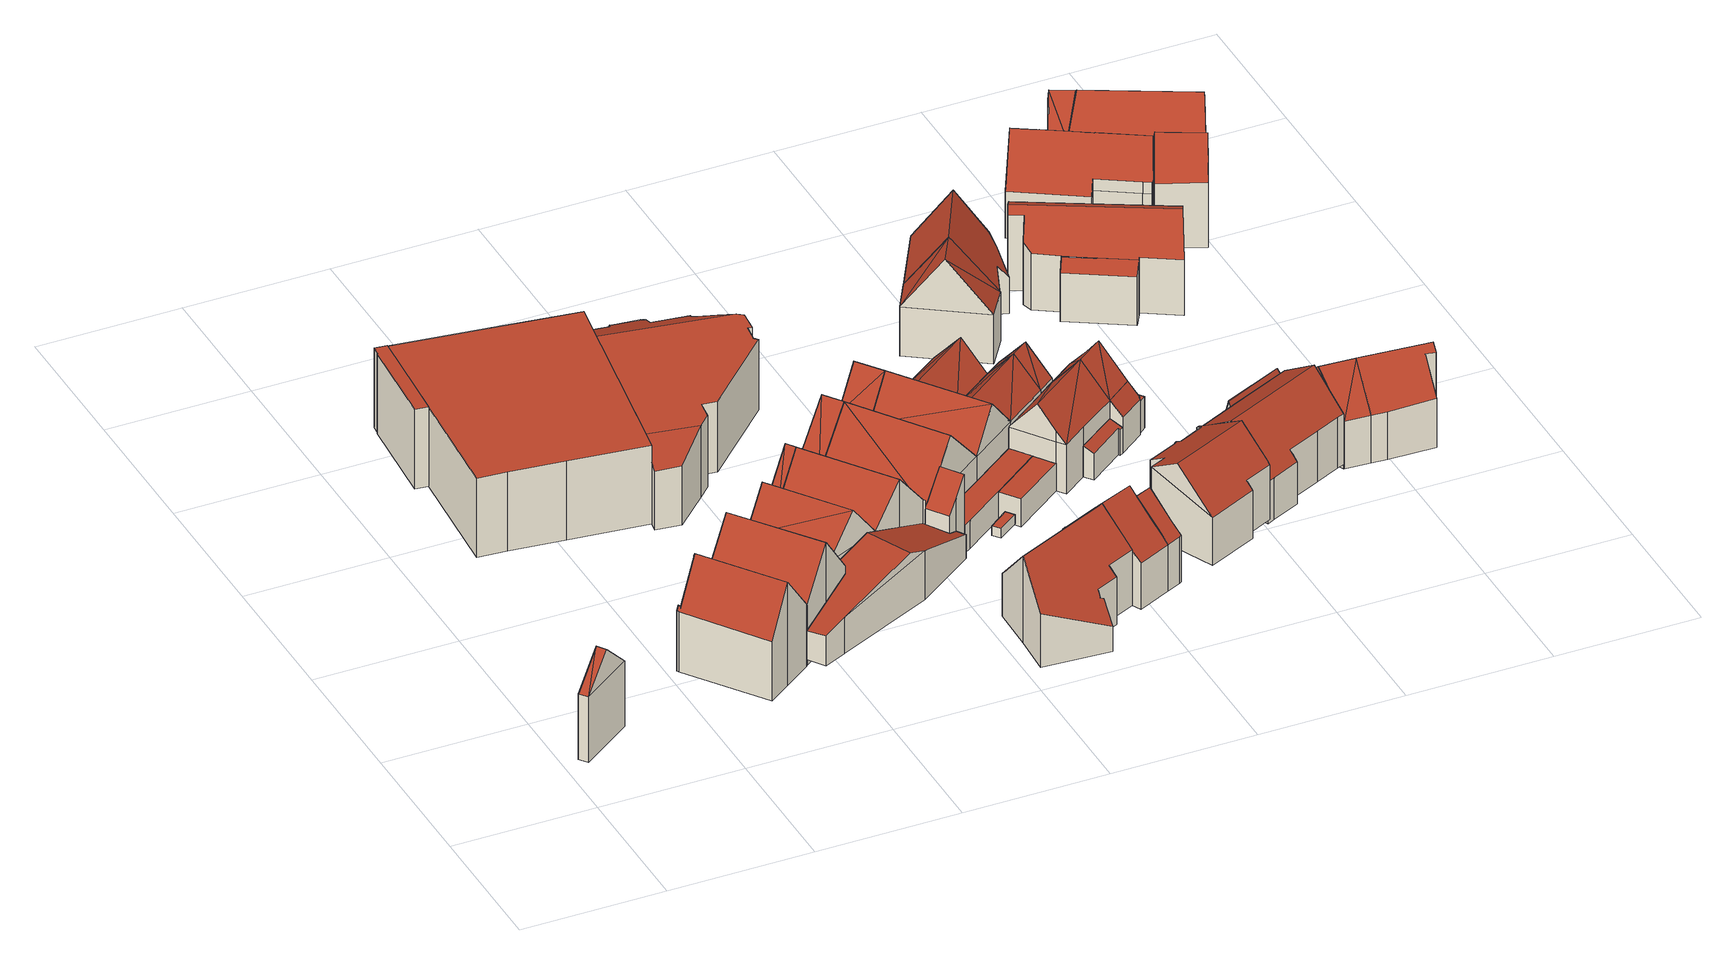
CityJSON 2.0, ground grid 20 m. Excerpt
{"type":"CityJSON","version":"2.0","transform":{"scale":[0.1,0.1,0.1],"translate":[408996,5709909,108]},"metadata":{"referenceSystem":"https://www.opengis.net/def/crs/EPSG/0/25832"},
"CityObjects":{
"building1":{"type":"Building","attributes":{"Gemeindeschluessel":"05978036","Geometrietyp2DReferenz":"3000","function":"51009_1610","roofType":"3100","measuredHeight":14.17},"geometry":[{"type":"MultiSurface","lod":"2","boundaries":[[[0,1,2,3]],[[1,4,5,2]],[[4,6,7,5]],[[6,0,3,7]],[[4,1,8]],[[0,6,9]],[[0,8,1]],[[8,0,9]],[[9,4,8]],[[4,9,6]],[[3,2,5,7]]],"semantics":{"surfaces":[{"type":"WallSurface"},{"type":"RoofSurface"},{"type":"GroundSurface"}],"values":[0,0,0,0,0,0,1,1,1,1,2]}}]},
"building2":{"type":"Building","attributes":{"Gemeindeschluessel":"05978036","Geometrietyp2DReferenz":"3000","function":"31001_2461"},"children":["building2-1","building2-2","building2-3"]},
"building2-1":{"type":"BuildingPart","attributes":{"roofType":"5000","measuredHeight":10.59},"parents":["building2"],"geometry":[{"type":"MultiSurface","lod":"2","boundaries":[[[10,11,12,13]],[[11,14,15,12]],[[14,16,17,15]],[[16,18,19,17]],[[18,20,21,19]],[[20,22,23,21]],[[22,24,25,23]],[[24,26,27,25]],[[26,28,29,27]],[[30,31,32,33]],[[31,34,35,32]],[[34,36,37,35]],[[36,38,39,37]],[[38,40,41,39]],[[40,42,43,41]],[[42,44,45,43]],[[44,46,47,45]],[[46,48,49,47]],[[48,50,51,49]],[[50,52,53,51]],[[52,54,55,53]],[[54,56,57,55]],[[56,58,59,57]],[[58,60,61,59]],[[60,62,63,61]],[[62,64,65,63]],[[64,66,67,65]],[[66,68,69,67]],[[68,70,71,69]],[[70,72,73,71]],[[72,74,75,73]],[[74,76,77,75]],[[76,10,13,77]],[[72,70,68,66,64,62,60,58,56,54,52,50,48,46,44,42,40,38,36,34,31,30,78]],[[79,28,26,24,22]],[[78,79,22,20,18,16,14,11,10,76,74,72]],[[13,12,15,17,19,21,23,25,27,29,80,81,33,32,35,37,39,41,43,45,47,49,51,53,55,57,59,61,63,65,67,69,71,73,75,77]],[[80,29,28,79]],[[78,81,80,79]],[[30,33,81,78]]],"semantics":{"surfaces":[{"type":"WallSurface"},{"type":"RoofSurface"},{"type":"GroundSurface"},{"type":"ClosureSurface"}],"values":[0,0,0,0,0,0,0,0,0,0,0,0,0,0,0,0,0,0,0,0,0,0,0,0,0,0,0,0,0,0,0,0,0,1,1,1,2,3,3,3]}}]},
"building2-2":{"type":"BuildingPart","attributes":{"roofType":"1000","measuredHeight":11.73},"parents":["building2"],"geometry":[{"type":"MultiSurface","lod":"2","boundaries":[[[82,83,84,85]],[[83,86,30,33,84]],[[87,88,89,29,28]],[[88,90,91,89]],[[90,92,93,91]],[[92,94,95,93]],[[96,82,85,97]],[[96,94,92,90,88,87,86,83,82]],[[85,84,33,81,80,29,89,91,93,95,97]],[[28,79,78,30,86,87]],[[28,29,80,79]],[[80,81,78,79]],[[78,81,33,30]],[[97,95,94,96]]],"semantics":{"surfaces":[{"type":"WallSurface"},{"type":"RoofSurface"},{"type":"GroundSurface"},{"type":"ClosureSurface"}],"values":[0,0,0,0,0,0,0,1,2,0,3,3,3,3]}}]},
"building2-3":{"type":"BuildingPart","attributes":{"roofType":"1000","measuredHeight":11.8},"parents":["building2"],"geometry":[{"type":"MultiSurface","lod":"2","boundaries":[[[98,99,100,95,94]],[[99,101,102,100]],[[101,103,104,102]],[[103,105,106,104]],[[105,107,96,97,106]],[[105,103,101,99,98,107]],[[97,95,100,102,104,106]],[[94,96,107,98]],[[94,95,97,96]]],"semantics":{"surfaces":[{"type":"WallSurface"},{"type":"RoofSurface"},{"type":"GroundSurface"},{"type":"ClosureSurface"}],"values":[0,0,0,0,0,1,2,0,3]}}]},
"building3":{"type":"Building","attributes":{"Gemeindeschluessel":"05978036","Geometrietyp2DReferenz":"3000","function":"51009_1610","roofType":"5000","measuredHeight":8.48},"geometry":[{"type":"MultiSurface","lod":"2","boundaries":[[[108,109,110,111]],[[109,112,113,110]],[[112,114,115,113]],[[114,116,117,115]],[[116,118,119,117]],[[118,120,121,119]],[[120,122,123,121]],[[122,124,125,123]],[[124,126,127,125]],[[126,108,111,127]],[[126,124,122,120,128,129,108]],[[116,114,112,109,129,128,118]],[[109,108,129]],[[120,118,128]],[[111,110,113,115,117,119,121,123,125,127]]],"semantics":{"surfaces":[{"type":"WallSurface"},{"type":"RoofSurface"},{"type":"GroundSurface"}],"values":[0,0,0,0,0,0,0,0,0,0,1,1,0,0,2]}}]},
"building4":{"type":"Building","attributes":{"Gemeindeschluessel":"05978036","Geometrietyp2DReferenz":"3000","function":"31001_2000"},"children":["building4-1","building4-2","building4-3","building4-4","building4-5","building4-6","building4-7","building4-8","building4-9","building4-10","building4-11","building4-12","building4-13","building4-14","building4-15","building4-16","building4-17","building4-18","building4-19"]},
"building4-1":{"type":"BuildingPart","attributes":{"roofType":"3100","measuredHeight":15.31},"parents":["building4"],"geometry":[{"type":"MultiSurface","lod":"2","boundaries":[[[130,131,132,133]],[[131,134,135,132]],[[134,136,137,138,135]],[[139,140,141,142]],[[140,143,144,141]],[[143,145,146,144]],[[145,147,148,146]],[[147,149,150,148]],[[149,151,152,150]],[[151,153,154,152]],[[153,155,156,154]],[[155,157,158,156]],[[157,159,160,158]],[[159,130,133,160]],[[155,153,151,149,147,145,143]],[[143,140,139,161,136,134,131,130,159,157,155]],[[133,132,135,138,142,141,144,146,148,150,152,154,156,158,160]],[[161,137,136]],[[139,142,138,137,161]]],"semantics":{"surfaces":[{"type":"WallSurface"},{"type":"RoofSurface"},{"type":"GroundSurface"},{"type":"ClosureSurface"}],"values":[0,0,0,0,0,0,0,0,0,0,0,0,0,0,1,1,2,0,3]}}]},
"building4-2":{"type":"BuildingPart","attributes":{"roofType":"3100","measuredHeight":14.31},"parents":["building4"],"geometry":[{"type":"MultiSurface","lod":"2","boundaries":[[[162,163,164]],[[162,165,166,163]],[[165,167,168,166]],[[167,169,170,171,168]],[[167,165,162,172,173,174]],[[174,175,176,177,169,167]],[[178,179,180,163,166,168,171,181]],[[172,182,179,178,183,173]],[[173,183,174]],[[164,184,182,172,162]],[[180,179,182,184]],[[164,163,180,184]],[[177,170,169]],[[176,181,171,170,177]],[[181,176,175,183,178]],[[183,175,174]]],"semantics":{"surfaces":[{"type":"WallSurface"},{"type":"RoofSurface"},{"type":"GroundSurface"},{"type":"ClosureSurface"}],"values":[0,0,0,0,1,1,2,3,3,0,3,3,0,3,3,3]}}]},
"building4-3":{"type":"BuildingPart","attributes":{"roofType":"2100","measuredHeight":7.3},"parents":["building4"],"geometry":[{"type":"MultiSurface","lod":"2","boundaries":[[[185,186,187,188,189]],[[186,190,191,187]],[[190,192,193,194,191]],[[195,192,190,186,185,196]],[[197,188,187,191,194,198]],[[185,189,199,196]],[[189,188,197,199]],[[200,193,192,195]],[[200,198,194,193]],[[196,199,197,198,200,195]]],"semantics":{"surfaces":[{"type":"WallSurface"},{"type":"RoofSurface"},{"type":"GroundSurface"},{"type":"ClosureSurface"}],"values":[0,0,0,1,2,0,3,0,3,3]}}]},
"building4-4":{"type":"BuildingPart","attributes":{"roofType":"3100","measuredHeight":12.02},"parents":["building4"],"geometry":[{"type":"MultiSurface","lod":"2","boundaries":[[[201,202,203,204,205]],[[206,201,205,207]],[[208,209,201,210]],[[210,201,206]],[[195,196,208]],[[208,210,195]],[[202,209,208,196]],[[201,209,202]],[[205,204,197,198,207]],[[199,203,202,196]],[[204,203,199,197]],[[195,198,197,199,196]],[[195,206,207,198]],[[195,210,206]]],"semantics":{"surfaces":[{"type":"WallSurface"},{"type":"RoofSurface"},{"type":"GroundSurface"},{"type":"ClosureSurface"}],"values":[0,0,1,1,1,1,0,0,2,0,3,3,3,3]}}]},
"building4-5":{"type":"BuildingPart","attributes":{"roofType":"3100","measuredHeight":14.31},"parents":["building4"],"geometry":[{"type":"MultiSurface","lod":"2","boundaries":[[[211,212,176,181,213,214]],[[170,215,216,171]],[[212,211,217]],[[215,170,218]],[[211,218,217]],[[218,211,219,215]],[[217,170,177,212]],[[170,217,218]],[[216,213,181,171]],[[214,219,211]],[[213,216,215,219,214]],[[177,176,212]],[[171,181,176,177,170]]],"semantics":{"surfaces":[{"type":"WallSurface"},{"type":"RoofSurface"},{"type":"GroundSurface"},{"type":"ClosureSurface"}],"values":[0,0,0,0,1,1,1,1,2,0,3,0,3]}}]},
"building4-6":{"type":"BuildingPart","attributes":{"roofType":"5000","measuredHeight":12.01},"parents":["building4"],"geometry":[{"type":"MultiSurface","lod":"2","boundaries":[[[220,221,222,223]],[[221,224,225,222]],[[220,226,227]],[[224,228,226]],[[228,227,226]],[[228,221,220]],[[228,220,227]],[[221,228,224]],[[229,223,222,225]],[[226,220,223,229]],[[224,226,229,225]]],"semantics":{"surfaces":[{"type":"WallSurface"},{"type":"RoofSurface"},{"type":"GroundSurface"},{"type":"ClosureSurface"}],"values":[0,0,1,1,1,1,1,0,2,3,3]}}]},
"building4-7":{"type":"BuildingPart","attributes":{"roofType":"2100","measuredHeight":4.59},"parents":["building4"],"geometry":[{"type":"MultiSurface","lod":"2","boundaries":[[[193,230,231,194]],[[230,232,233,231]],[[232,234,235,233]],[[234,236,237,235]],[[234,232,230,193,200,236]],[[237,198,194,231,233,235]],[[198,237,236,200]],[[193,194,198,200]]],"semantics":{"surfaces":[{"type":"WallSurface"},{"type":"RoofSurface"},{"type":"GroundSurface"},{"type":"ClosureSurface"}],"values":[0,0,0,0,1,2,3,3]}}]},
"building4-8":{"type":"BuildingPart","attributes":{"roofType":"3100","measuredHeight":14.31},"parents":["building4"],"geometry":[{"type":"MultiSurface","lod":"2","boundaries":[[[212,238,239,181,176]],[[238,240,241,242,239]],[[240,238,243]],[[243,212,174]],[[212,243,238]],[[240,174,244]],[[174,240,243]],[[181,239,242,179,178]],[[182,241,240,244,172]],[[242,241,182,179]],[[176,175,212]],[[172,244,173]],[[178,179,182,172,173,183]],[[176,181,178,183,175]],[[174,173,244]],[[174,212,175]],[[174,183,173]],[[183,174,175]]],"semantics":{"surfaces":[{"type":"WallSurface"},{"type":"RoofSurface"},{"type":"GroundSurface"},{"type":"ClosureSurface"}],"values":[0,0,0,1,1,1,1,2,0,3,0,0,3,3,0,0,3,3]}}]},
"building4-9":{"type":"BuildingPart","attributes":{"roofType":"2100","measuredHeight":11.9},"parents":["building4"],"geometry":[{"type":"MultiSurface","lod":"2","boundaries":[[[245,246,247,248,249]],[[246,250,251,247]],[[250,164,163,251]],[[164,250,246,245,252]],[[253,248,247,251,163]],[[249,254,255,256,252,245]],[[249,248,253,254]],[[256,164,163,164,252]],[[253,163,164,255,254]],[[255,164,256]]],"semantics":{"surfaces":[{"type":"WallSurface"},{"type":"RoofSurface"},{"type":"GroundSurface"},{"type":"ClosureSurface"}],"values":[0,0,0,1,2,0,3,0,3,3]}}]},
"building4-10":{"type":"BuildingPart","attributes":{"roofType":"1000","measuredHeight":4.07},"parents":["building4"],"geometry":[{"type":"MultiSurface","lod":"2","boundaries":[[[257,258,259,260]],[[258,261,262,259]],[[261,249,248,262]],[[249,261,258,257,263,264,265,254]],[[253,266,267,268,260,259,262,248]],[[253,254,265,266]],[[267,266,265,264]],[[268,267,264,263]],[[263,257,260,268]],[[253,248,249,254]]],"semantics":{"surfaces":[{"type":"WallSurface"},{"type":"RoofSurface"},{"type":"GroundSurface"},{"type":"ClosureSurface"}],"values":[0,0,0,1,2,3,3,3,3,3]}}]},
"building4-11":{"type":"BuildingPart","attributes":{"roofType":"5000","measuredHeight":12.01},"parents":["building4"],"geometry":[{"type":"MultiSurface","lod":"2","boundaries":[[[226,269,270]],[[271,269,272]],[[269,271,270]],[[226,271,224]],[[271,226,270]],[[273,274,229,225]],[[275,276,272,269]],[[274,273,276,275]],[[269,226,229,274,275]],[[226,224,225,229]],[[224,272,276,273,225]],[[272,224,271]]],"semantics":{"surfaces":[{"type":"RoofSurface"},{"type":"GroundSurface"},{"type":"WallSurface"},{"type":"ClosureSurface"}],"values":[0,0,0,0,0,1,2,3,3,3,3,3]}}]},
"building4-12":{"type":"BuildingPart","attributes":{"roofType":"3100","measuredHeight":12.02},"parents":["building4"],"geometry":[{"type":"MultiSurface","lod":"2","boundaries":[[[277,278,279,237,236]],[[278,280,281,282,279]],[[283,210,206]],[[206,276,275,284,283]],[[278,277,195,210]],[[210,283,285,278]],[[278,285,280]],[[280,285,283,284]],[[207,198,237,279,282,268,267,274,273]],[[206,195,200,198,207]],[[236,200,195,277]],[[236,237,198,200]],[[264,263,281,280,284]],[[264,267,268,263]],[[268,282,281,263]],[[273,274,275,276]],[[207,273,276,206]],[[274,267,264,284,275]],[[206,210,195]]],"semantics":{"surfaces":[{"type":"WallSurface"},{"type":"RoofSurface"},{"type":"GroundSurface"},{"type":"ClosureSurface"}],"values":[0,0,1,1,1,1,0,0,2,3,0,3,0,3,3,3,3,3,3]}}]},
"building4-13":{"type":"BuildingPart","attributes":{"roofType":"3100","measuredHeight":15.31},"parents":["building4"],"geometry":[{"type":"MultiSurface","lod":"2","boundaries":[[[286,287,288,289]],[[287,290,291,288]],[[290,292,293,291]],[[292,214,213,293]],[[294,295,216,215]],[[294,296,297,295]],[[296,298,139,142,297]],[[137,286,289,138]],[[296,294,215,219,214,292]],[[292,290,287,286,137,161,298,296]],[[289,288,291,293,213,216,295,297,142,138]],[[216,213,214,219,215]],[[161,139,298]],[[137,138,142,139,161]]],"semantics":{"surfaces":[{"type":"WallSurface"},{"type":"RoofSurface"},{"type":"GroundSurface"},{"type":"ClosureSurface"}],"values":[0,0,0,0,0,0,0,0,1,1,2,3,0,3]}}]},
"building4-14":{"type":"BuildingPart","attributes":{"roofType":"1000","measuredHeight":4.65},"parents":["building4"],"geometry":[{"type":"MultiSurface","lod":"2","boundaries":[[[203,299,300,204]],[[299,301,302,300]],[[301,189,188,302]],[[189,301,299,203,199]],[[204,300,302,188,197]],[[197,188,189,199]],[[204,197,199,203]]],"semantics":{"surfaces":[{"type":"WallSurface"},{"type":"RoofSurface"},{"type":"GroundSurface"},{"type":"ClosureSurface"}],"values":[0,0,0,1,2,3,3]}}]},
"building4-15":{"type":"BuildingPart","attributes":{"roofType":"1000","measuredHeight":4.07},"parents":["building4"],"geometry":[{"type":"MultiSurface","lod":"2","boundaries":[[[281,303,304,282]],[[303,257,260,304]],[[263,257,303,281]],[[282,304,260,268]],[[257,263,268,260]],[[268,263,281,282]]],"semantics":{"surfaces":[{"type":"WallSurface"},{"type":"RoofSurface"},{"type":"GroundSurface"},{"type":"ClosureSurface"}],"values":[0,0,1,2,3,3]}}]},
"building4-16":{"type":"BuildingPart","attributes":{"roofType":"3100","measuredHeight":14.8},"parents":["building4"],"geometry":[{"type":"MultiSurface","lod":"2","boundaries":[[[241,305,306,242]],[[305,307,308,306]],[[307,309,310,308]],[[309,311,312,310]],[[309,313,311]],[[309,314,315,313]],[[315,184,313]],[[184,315,305,241,182]],[[307,314,309]],[[305,315,314,307]],[[312,180,179,242,306,308,310]],[[311,184,180,312]],[[179,180,184,182]],[[242,179,182,241]],[[311,313,184]]],"semantics":{"surfaces":[{"type":"WallSurface"},{"type":"RoofSurface"},{"type":"GroundSurface"},{"type":"ClosureSurface"}],"values":[0,0,0,0,1,1,1,1,0,0,2,3,3,3,3]}}]},
"building4-17":{"type":"BuildingPart","attributes":{"roofType":"3100","measuredHeight":14.8},"parents":["building4"],"geometry":[{"type":"MultiSurface","lod":"2","boundaries":[[[313,164,256,316]],[[164,313,184]],[[311,316,317]],[[316,311,313]],[[163,180,312,266,253]],[[163,164,184,180]],[[184,311,312,180]],[[311,317,265,266,312]],[[254,265,317,255]],[[163,253,254,255,164]],[[253,266,265,254]],[[311,184,313]],[[316,256,255,317]],[[256,164,255]]],"semantics":{"surfaces":[{"type":"RoofSurface"},{"type":"GroundSurface"},{"type":"ClosureSurface"},{"type":"WallSurface"}],"values":[0,0,0,0,1,2,2,2,3,2,2,2,3,2]}}]},
"building4-18":{"type":"BuildingPart","attributes":{"roofType":"3100","measuredHeight":13.15},"parents":["building4"],"geometry":[{"type":"MultiSurface","lod":"2","boundaries":[[[311,220,223,312]],[[220,311,318]],[[317,269,319]],[[311,319,318]],[[319,311,317]],[[220,319,269,226]],[[319,220,318]],[[266,312,223,229,274,267]],[[317,311,312,266,265]],[[220,226,229,223]],[[274,229,226,269,275]],[[265,264,284,275,269,317]],[[266,267,264,265]],[[274,275,284,264,267]]],"semantics":{"surfaces":[{"type":"WallSurface"},{"type":"RoofSurface"},{"type":"GroundSurface"},{"type":"ClosureSurface"}],"values":[0,0,0,1,1,1,1,2,3,3,3,0,3,3]}}]},
"building4-19":{"type":"BuildingPart","attributes":{"roofType":"3100","measuredHeight":12.01},"parents":["building4"],"geometry":[{"type":"MultiSurface","lod":"2","boundaries":[[[224,320,321,225]],[[320,322,206,207,321]],[[322,320,323]],[[320,271,323]],[[271,320,224]],[[323,272,322]],[[272,323,271]],[[225,321,207,273]],[[276,206,322,272]],[[207,206,276,273]],[[272,224,225,273,276]],[[224,272,271]]],"semantics":{"surfaces":[{"type":"WallSurface"},{"type":"RoofSurface"},{"type":"GroundSurface"},{"type":"ClosureSurface"}],"values":[0,0,0,1,1,1,1,2,0,3,3,3]}}]},
"building5":{"type":"Building","attributes":{"Gemeindeschluessel":"05978036","Geometrietyp2DReferenz":"3000","function":"31001_1000"},"children":["building5-1","building5-2","building5-3"]},
"building5-1":{"type":"BuildingPart","attributes":{"roofType":"3100","measuredHeight":12.94},"parents":["building5"],"geometry":[{"type":"MultiSurface","lod":"2","boundaries":[[[324,325,326,327]],[[325,328,329,326]],[[328,330,331,329]],[[330,332,333,331]],[[332,334,335,333]],[[334,336,337,335]],[[336,338,339,337]],[[340,341,342,343,344]],[[341,345,346,342]],[[345,347,348,346]],[[347,349,350,348]],[[349,351,352,350]],[[351,353,354,352]],[[353,355,356,354]],[[355,357,358,356]],[[357,359,360,358]],[[359,361,362,360]],[[361,363,364,362]],[[363,324,327,364]],[[359,357,355,353,351,349,347,345,341,340,365]],[[365,338,336,334,332,330,328,325,324,363,361,359]],[[327,326,329,331,333,335,337,339,366,343,342,346,348,350,352,354,356,358,360,362,364]],[[366,339,338,365]],[[340,344,365]],[[344,343,366,365]]],"semantics":{"surfaces":[{"type":"WallSurface"},{"type":"RoofSurface"},{"type":"GroundSurface"},{"type":"ClosureSurface"}],"values":[0,0,0,0,0,0,0,0,0,0,0,0,0,0,0,0,0,0,0,1,1,2,3,0,3]}}]},
"building5-2":{"type":"BuildingPart","attributes":{"roofType":"3100","measuredHeight":11.82},"parents":["building5"],"geometry":[{"type":"MultiSurface","lod":"2","boundaries":[[[367,368,369,370]],[[368,371,372,369]],[[371,373,374,372]],[[373,375,376,374]],[[377,378,379,380]],[[378,367,370,379]],[[381,382,375,373,371,368,367]],[[367,378,377,383,381]],[[370,369,372,374,376,384,385,386,380,379]],[[384,376,375,382]],[[385,384,382,381]],[[377,380,386,383]],[[383,386,385,381]]],"semantics":{"surfaces":[{"type":"WallSurface"},{"type":"RoofSurface"},{"type":"GroundSurface"},{"type":"ClosureSurface"}],"values":[0,0,0,0,0,0,1,1,2,3,3,3,3]}}]},
"building5-3":{"type":"BuildingPart","attributes":{"roofType":"3100","measuredHeight":12.94},"parents":["building5"],"geometry":[{"type":"MultiSurface","lod":"2","boundaries":[[[387,388,389,390]],[[388,391,392,389]],[[391,393,394,392]],[[393,395,396,394]],[[395,397,380,396]],[[397,377,380]],[[398,399,376,375]],[[398,400,342,399]],[[400,344,343,342]],[[401,339,338]],[[401,387,390,339]],[[365,344,400,398,375,402]],[[402,397,395,393,391,388,387,401,365]],[[390,389,392,394,396,380,386,385,384,376,399,342,343,366,339]],[[383,377,397,402]],[[386,380,377,383]],[[375,382,381,383,402]],[[375,376,384,382]],[[382,384,385,381]],[[381,385,386,383]],[[365,366,343,344]],[[401,338,365]],[[338,339,366,365]]],"semantics":{"surfaces":[{"type":"WallSurface"},{"type":"RoofSurface"},{"type":"GroundSurface"},{"type":"ClosureSurface"}],"values":[0,0,0,0,0,0,0,0,0,0,0,1,1,2,0,3,0,3,3,3,3,0,3]}}]},
"building6":{"type":"Building","attributes":{"Gemeindeschluessel":"05978036","Geometrietyp2DReferenz":"3000","function":"51009_1610"},"children":["building6-1","building6-2"]},
"building6-1":{"type":"BuildingPart","attributes":{"roofType":"3100","measuredHeight":13.05},"parents":["building6"],"geometry":[{"type":"MultiSurface","lod":"2","boundaries":[[[403,220,404,405]],[[220,311,406,404]],[[407,403,405,408]],[[311,220,318]],[[403,407,409]],[[403,318,220]],[[318,403,409]],[[407,318,409]],[[318,407,309,311]],[[405,404,406,410,408]],[[410,406,311,309]],[[407,408,410,309]]],"semantics":{"surfaces":[{"type":"WallSurface"},{"type":"RoofSurface"},{"type":"GroundSurface"},{"type":"ClosureSurface"}],"values":[0,0,0,0,0,1,1,1,1,2,0,3]}}]},
"building6-2":{"type":"BuildingPart","attributes":{"roofType":"1000","measuredHeight":7.67},"parents":["building6"],"geometry":[{"type":"MultiSurface","lod":"2","boundaries":[[[309,307,411,410]],[[307,412,413,411]],[[412,407,408,413]],[[407,412,307,309]],[[410,411,413,408]],[[407,309,410,408]]],"semantics":{"surfaces":[{"type":"WallSurface"},{"type":"RoofSurface"},{"type":"GroundSurface"},{"type":"ClosureSurface"}],"values":[0,0,0,1,2,3]}}]},
"building7":{"type":"Building","attributes":{"Gemeindeschluessel":"05978036","Geometrietyp2DReferenz":"3000","function":"31001_2500","roofType":"1000","measuredHeight":1.44},"geometry":[{"type":"MultiSurface","lod":"2","boundaries":[[[414,415,416,417]],[[415,418,419,416]],[[418,420,421,419]],[[420,414,417,421]],[[420,418,415,414]],[[417,416,419,421]]],"semantics":{"surfaces":[{"type":"WallSurface"},{"type":"RoofSurface"},{"type":"GroundSurface"}],"values":[0,0,0,0,1,2]}}]},
"building8":{"type":"Building","attributes":{"Gemeindeschluessel":"05978036","Geometrietyp2DReferenz":"3000","function":"31001_1000","roofType":"5000","measuredHeight":12.73},"geometry":[{"type":"MultiSurface","lod":"2","boundaries":[[[422,423,424,425]],[[423,426,427,424]],[[426,428,429,427]],[[428,430,431,429]],[[430,432,433,431]],[[432,434,435,433]],[[434,436,437,435]],[[436,438,439,437]],[[438,440,441,439]],[[440,442,443,441]],[[442,444,445,443]],[[444,446,447,445]],[[446,448,449,447]],[[448,450,451,449]],[[450,452,453,451]],[[452,422,425,453]],[[448,446,444,454,455,452,450]],[[454,442,440,438,436,434,432,430,428,426,423,422,455]],[[422,452,455]],[[444,442,454]],[[425,424,427,429,431,433,435,437,439,441,443,445,447,449,451,453]]],"semantics":{"surfaces":[{"type":"WallSurface"},{"type":"RoofSurface"},{"type":"GroundSurface"}],"values":[0,0,0,0,0,0,0,0,0,0,0,0,0,0,0,0,1,1,0,0,2]}}]},
"building9":{"type":"Building","attributes":{"Gemeindeschluessel":"05978036","Geometrietyp2DReferenz":"3000","function":"31001_3060"},"children":["building9-1","building9-2"]},
"building9-1":{"type":"BuildingPart","attributes":{"roofType":"3100","measuredHeight":14.84},"parents":["building9"],"geometry":[{"type":"MultiSurface","lod":"2","boundaries":[[[456,457,458,459]],[[457,460,461,458]],[[460,462,463,461]],[[462,464,465,463]],[[464,466,467,465]],[[468,469,470,471]],[[469,456,459,470]],[[472,473,466,464,462,460,457,456]],[[456,469,468,474,472]],[[459,458,461,463,465,467,475,471,470]],[[475,467,466,473,476]],[[476,473,472]],[[475,476,474,468,471]],[[474,476,472]]],"semantics":{"surfaces":[{"type":"WallSurface"},{"type":"RoofSurface"},{"type":"GroundSurface"},{"type":"ClosureSurface"}],"values":[0,0,0,0,0,0,0,1,1,2,3,3,3,3]}}]},
"building9-2":{"type":"BuildingPart","attributes":{"roofType":"3100","measuredHeight":14.84},"parents":["building9"],"geometry":[{"type":"MultiSurface","lod":"2","boundaries":[[[477,478,479,467,466]],[[478,480,481,479]],[[480,482,468,471,481]],[[480,478,483]],[[483,477,472]],[[477,483,478]],[[480,472,482]],[[472,480,483]],[[467,479,481,471,475]],[[468,482,474]],[[466,473,477]],[[467,475,476,473,466]],[[475,471,468,474,476]],[[482,472,474]],[[473,472,477]],[[476,472,473]],[[474,472,476]]],"semantics":{"surfaces":[{"type":"WallSurface"},{"type":"RoofSurface"},{"type":"GroundSurface"},{"type":"ClosureSurface"}],"values":[0,0,0,0,1,1,1,1,2,0,0,3,3,0,0,3,3]}}]},
"building10":{"type":"Building","attributes":{"Gemeindeschluessel":"05978036","Geometrietyp2DReferenz":"3000","function":"31001_1000"},"children":["building10-1","building10-2"]},
"building10-1":{"type":"BuildingPart","attributes":{"roofType":"3100","measuredHeight":12.63},"parents":["building10"],"geometry":[{"type":"MultiSurface","lod":"2","boundaries":[[[484,485,486,487]],[[485,488,489,486]],[[488,490,491,489]],[[490,492,493,491]],[[492,494,495,493]],[[494,496,497,495]],[[496,498,499,497]],[[498,500,501,502,499]],[[503,504,505,506,507]],[[504,508,509,505]],[[508,510,511,509]],[[510,484,487,511]],[[504,503,500,498,496]],[[496,494,492,490,488,485,484,510,508,504]],[[487,486,489,491,493,495,497,499,502,506,505,509,511]],[[507,501,500,503]],[[507,506,502,501]]],"semantics":{"surfaces":[{"type":"WallSurface"},{"type":"RoofSurface"},{"type":"GroundSurface"},{"type":"ClosureSurface"}],"values":[0,0,0,0,0,0,0,0,0,0,0,0,1,1,2,0,3]}}]},
"building10-2":{"type":"BuildingPart","attributes":{"roofType":"5000","measuredHeight":10.17},"parents":["building10"],"geometry":[{"type":"MultiSurface","lod":"2","boundaries":[[[512,513,514,515]],[[513,516,517,514]],[[516,518,519,517]],[[518,507,506,519]],[[501,512,515,502]],[[520,521,507,518]],[[518,522,513,520]],[[513,512,523,521,520]],[[523,501,507,521]],[[516,522,518]],[[513,522,516]],[[501,523,512]],[[515,514,517,519,506,502]],[[502,506,507,501]]],"semantics":{"surfaces":[{"type":"WallSurface"},{"type":"RoofSurface"},{"type":"GroundSurface"},{"type":"ClosureSurface"}],"values":[0,0,0,0,0,1,1,1,1,0,0,0,2,3]}}]},
"building11":{"type":"Building","attributes":{"Gemeindeschluessel":"05978036","Geometrietyp2DReferenz":"3000","function":"31001_2000"},"children":["building11-1","building11-2","building11-3"]},
"building11-1":{"type":"BuildingPart","attributes":{"roofType":"2100","measuredHeight":10.97},"parents":["building11"],"geometry":[{"type":"MultiSurface","lod":"2","boundaries":[[[524,525,526,527]],[[525,528,529,526]],[[528,530,531,529]],[[530,532,533,531]],[[532,534,535,533]],[[534,532,530,528,525,524]],[[527,526,529,531,533,535]],[[527,535,534,524]]],"semantics":{"surfaces":[{"type":"WallSurface"},{"type":"RoofSurface"},{"type":"GroundSurface"},{"type":"ClosureSurface"}],"values":[0,0,0,0,0,1,2,3]}}]},
"building11-2":{"type":"BuildingPart","attributes":{"roofType":"5000","measuredHeight":11.94},"parents":["building11"],"geometry":[{"type":"MultiSurface","lod":"2","boundaries":[[[536,537,538,539,540]],[[537,541,542,538]],[[541,543,544,542]],[[543,545,546,544]],[[545,547,548,546]],[[547,549,550,548]],[[549,551,524,527,550]],[[552,553,554,535,534]],[[553,555,556,554]],[[555,557,558,556]],[[557,559,560,558]],[[553,552,551,549,547]],[[547,545,543,541,537,536,561,559,557,555,553]],[[560,539,538,542,544,546,548,550,527,535,554,556,558]],[[540,561,536]],[[539,560,559,561,540]],[[534,524,551,552]],[[534,535,527,524]]],"semantics":{"surfaces":[{"type":"WallSurface"},{"type":"RoofSurface"},{"type":"GroundSurface"},{"type":"ClosureSurface"}],"values":[0,0,0,0,0,0,0,0,0,0,0,1,1,2,0,3,0,3]}}]},
"building11-3":{"type":"BuildingPart","attributes":{"roofType":"2100","measuredHeight":8.19},"parents":["building11"],"geometry":[{"type":"MultiSurface","lod":"2","boundaries":[[[562,540,539,563]],[[564,565,566,560,559]],[[565,562,563,566]],[[565,564,561,540,562]],[[563,539,560,566]],[[564,559,561]],[[559,560,539,540,561]]],"semantics":{"surfaces":[{"type":"WallSurface"},{"type":"RoofSurface"},{"type":"GroundSurface"},{"type":"ClosureSurface"}],"values":[0,0,0,1,2,0,3]}}]},
"building12":{"type":"Building","attributes":{"Gemeindeschluessel":"05978036","Geometrietyp2DReferenz":"3000","function":"31001_2500","roofType":"1000","measuredHeight":1.96},"geometry":[{"type":"MultiSurface","lod":"2","boundaries":[[[567,568,569,570]],[[568,571,572,569]],[[571,573,574,572]],[[573,567,570,574]],[[573,571,568,567]],[[570,569,572,574]]],"semantics":{"surfaces":[{"type":"WallSurface"},{"type":"RoofSurface"},{"type":"GroundSurface"}],"values":[0,0,0,0,1,2]}}]},
"building13":{"type":"Building","attributes":{"Gemeindeschluessel":"05978036","Geometrietyp2DReferenz":"3000","function":"31001_1000"},"children":["building13-1","building13-2","building13-3"]},
"building13-1":{"type":"BuildingPart","attributes":{"roofType":"3100","measuredHeight":12.26},"parents":["building13"],"geometry":[{"type":"MultiSurface","lod":"2","boundaries":[[[575,576,577,578]],[[579,580,581,582]],[[580,575,578,581]],[[575,580,583]],[[576,583,584]],[[583,576,575]],[[584,580,579]],[[580,584,583]],[[578,577,582,581]],[[576,579,582,577]],[[579,576,584]]],"semantics":{"surfaces":[{"type":"WallSurface"},{"type":"RoofSurface"},{"type":"GroundSurface"},{"type":"ClosureSurface"}],"values":[0,0,0,0,1,1,1,1,2,3,3]}}]},
"building13-2":{"type":"BuildingPart","attributes":{"roofType":"3100","measuredHeight":12.26},"parents":["building13"],"geometry":[{"type":"MultiSurface","lod":"2","boundaries":[[[585,586,587,588]],[[586,589,590,587]],[[589,591,592,590]],[[591,593,594,592]],[[593,595,596,594]],[[595,597,598,596]],[[597,599,600,598]],[[599,601,602,600]],[[601,603,604,602]],[[605,606,607,608]],[[605,585,588,606]],[[609,603,601,599,597,595,593]],[[593,591,589,586,585,605,608,609]],[[588,587,590,592,594,596,598,600,602,604,610,607,606]],[[610,604,603,611]],[[611,603,609]],[[610,611,608,607]],[[608,611,609]]],"semantics":{"surfaces":[{"type":"WallSurface"},{"type":"RoofSurface"},{"type":"GroundSurface"},{"type":"ClosureSurface"}],"values":[0,0,0,0,0,0,0,0,0,0,0,1,1,2,3,3,3,3]}}]},
"building13-3":{"type":"BuildingPart","attributes":{"roofType":"3100","measuredHeight":12.26},"parents":["building13"],"geometry":[{"type":"MultiSurface","lod":"2","boundaries":[[[576,608,607,577]],[[603,579,582,604]],[[608,584,609]],[[584,608,576]],[[579,609,584]],[[609,579,603]],[[577,607,610,604,582]],[[604,610,611,603]],[[610,607,608,611]],[[579,576,577,582]],[[603,611,609]],[[608,609,611]],[[576,579,584]]],"semantics":{"surfaces":[{"type":"WallSurface"},{"type":"RoofSurface"},{"type":"GroundSurface"},{"type":"ClosureSurface"}],"values":[0,0,1,1,1,1,2,3,3,3,3,3,3]}}]},
"building14":{"type":"Building","attributes":{"Gemeindeschluessel":"05978036","Geometrietyp2DReferenz":"3000","function":"31001_1100"},"children":["building14-1","building14-2"]},
"building14-1":{"type":"BuildingPart","attributes":{"roofType":"5000","measuredHeight":13.06},"parents":["building14"],"geometry":[{"type":"MultiSurface","lod":"2","boundaries":[[[612,613,614,615,616]],[[613,617,618,614]],[[617,619,620,618]],[[619,621,622,620]],[[621,623,624,622]],[[623,625,626,624]],[[625,627,628,626]],[[627,629,630,628]],[[629,631,632,630]],[[631,633,634,632]],[[633,635,636,634]],[[635,637,638,639,636]],[[640,641,642,613,612,643,644,645]],[[646,647,648,649,650,651,652,653,642,641]],[[613,642,653,617]],[[617,653,652,619]],[[619,652,651,621]],[[621,651,650,623]],[[623,650,649,625]],[[625,649,648,627]],[[627,648,647,629]],[[629,647,646,631]],[[631,646,641,640,633]],[[654,643,612]],[[637,644,643,654]],[[635,645,644,637]],[[633,640,645,635]],[[639,655,615,614,618,620,622,624,626,628,630,632,634,636]],[[656,638,637,654]],[[656,655,639,638]],[[616,656,654,612]],[[616,615,655,656]]],"semantics":{"surfaces":[{"type":"WallSurface"},{"type":"RoofSurface"},{"type":"GroundSurface"},{"type":"ClosureSurface"}],"values":[0,0,0,0,0,0,0,0,0,0,0,0,1,1,0,0,0,0,0,0,0,0,0,0,0,0,0,2,0,3,0,3]}}]},
"building14-2":{"type":"BuildingPart","attributes":{"roofType":"1000","measuredHeight":3.59},"parents":["building14"],"geometry":[{"type":"MultiSurface","lod":"2","boundaries":[[[657,616,615,658]],[[638,657,658,639]],[[638,656,616,657]],[[658,615,655,639]],[[655,615,616,656]],[[639,655,656,638]]],"semantics":{"surfaces":[{"type":"WallSurface"},{"type":"RoofSurface"},{"type":"GroundSurface"},{"type":"ClosureSurface"}],"values":[0,0,1,2,3,3]}}]},
"building15":{"type":"Building","attributes":{"Gemeindeschluessel":"05978036","Geometrietyp2DReferenz":"3000","function":"51009_1610","roofType":"1000","measuredHeight":3.34},"geometry":[{"type":"MultiSurface","lod":"2","boundaries":[[[659,660,661,662]],[[660,663,664,661]],[[663,665,666,664]],[[665,667,668,666]],[[667,669,670,668]],[[669,659,662,670]],[[669,667,665,663,660,659]],[[662,661,664,666,668,670]]],"semantics":{"surfaces":[{"type":"WallSurface"},{"type":"RoofSurface"},{"type":"GroundSurface"}],"values":[0,0,0,0,0,0,1,2]}}]},
"building16":{"type":"Building","attributes":{"Gemeindeschluessel":"05978036","Geometrietyp2DReferenz":"3000","function":"31001_1100"},"children":["building16-1","building16-2","building16-3"]},
"building16-1":{"type":"BuildingPart","attributes":{"roofType":"3100","measuredHeight":14.4},"parents":["building16"],"geometry":[{"type":"MultiSurface","lod":"2","boundaries":[[[671,672,673,674]],[[675,676,677,678,679]],[[676,680,681,677]],[[680,682,683,681]],[[682,684,685,683]],[[684,686,687,685]],[[682,680,676,675,688]],[[688,689,690,672,671,686,684,682]],[[674,673,691,678,677,681,683,685,687]],[[692,689,688]],[[691,673,672,690,693]],[[693,690,689,692]],[[675,679,692,688]],[[691,693,679,678]],[[679,693,692]],[[674,687,686,671]]],"semantics":{"surfaces":[{"type":"WallSurface"},{"type":"RoofSurface"},{"type":"GroundSurface"},{"type":"ClosureSurface"}],"values":[0,0,0,0,0,0,1,1,2,0,3,3,0,3,3,3]}}]},
"building16-2":{"type":"BuildingPart","attributes":{"roofType":"3100","measuredHeight":14.5},"parents":["building16"],"geometry":[{"type":"MultiSurface","lod":"2","boundaries":[[[694,695,696,697]],[[695,698,699,696]],[[698,700,701,699]],[[700,702,703,701]],[[702,704,705,703]],[[704,706,671,674,705]],[[707,694,697,687,686]],[[704,702,700,698,695,694]],[[694,707,706,704]],[[697,696,699,701,703,705,674,687]],[[686,671,706,707]],[[686,687,674,671]]],"semantics":{"surfaces":[{"type":"WallSurface"},{"type":"RoofSurface"},{"type":"GroundSurface"},{"type":"ClosureSurface"}],"values":[0,0,0,0,0,0,0,1,1,2,0,3]}}]},
"building16-3":{"type":"BuildingPart","attributes":{"roofType":"3100","measuredHeight":14.46},"parents":["building16"],"geometry":[{"type":"MultiSurface","lod":"2","boundaries":[[[708,709,710,673,672]],[[709,711,712,710]],[[711,679,678,712]],[[711,709,713]],[[713,708,714]],[[708,713,709]],[[711,714,689,692,679]],[[714,711,713]],[[673,710,712,678,691]],[[672,690,708]],[[673,691,693,690,672]],[[691,678,679,693]],[[714,708,690,689]],[[689,690,693,692]],[[692,693,679]]],"semantics":{"surfaces":[{"type":"WallSurface"},{"type":"RoofSurface"},{"type":"GroundSurface"},{"type":"ClosureSurface"}],"values":[0,0,0,0,1,1,1,1,2,0,3,3,0,3,3]}}]}
},
"vertices":[
[76,115,137],[85,103,137],[85,103,40],[76,115,40],[12,51,137],[12,51,40],[3,62,137],[3,62,40],[48,77,181],[40,89,181],
[536,711,125],[533,688,125],[533,688,20],[536,711,20],[538,683,125],[538,683,20],[435,582,125],[435,582,20],[414,585,125],[414,585,20],[410,558,126],[410,558,20],[394,542,126],[394,542,20],[347,496,108],[347,496,20],[312,501,107],[312,501,20],[314,514,112],[314,514,20],[362,813,108],[396,809,107],[396,809,20],[362,813,20],[396,812,106],[396,812,20],[396,813,105],[396,813,20],[398,815,105],[398,815,20],[399,815,104],[399,815,20],[401,815,104],[401,815,20],[438,811,104],[438,811,20],[439,810,104],[439,810,20],[440,810,104],[440,810,20],[441,809,104],[441,809,20],[442,809,104],[442,809,20],[442,808,105],[442,808,20],[443,807,105],[443,807,20],[443,806,105],[443,806,20],[443,805,106],[443,805,20],[441,790,112],[441,790,20],[492,783,112],[492,783,20],[491,778,114],[491,778,20],[496,774,115],[496,774,20],[518,759,120],[518,759,20],[537,746,124],[537,746,20],[545,740,124],[545,740,20],[542,710,125],[542,710,20],[356,775,124],[321,554,126],[321,554,20],[356,775,20],
[118,846,137],[244,829,137],[244,829,20],[118,846,20],[362,813,137],[314,514,137],[205,527,137],[205,527,20],[129,536,137],[129,536,20],[89,539,137],[89,539,20],[101,704,137],[101,704,20],[112,847,137],[112,847,20],
[101,704,138],[83,706,138],[83,706,20],[93,835,138],[93,835,20],[94,836,138],[94,836,20],[95,849,138],[95,849,20],[112,847,138],
[422,230,96],[582,303,74],[582,303,30],[422,230,30],[604,272,72],[604,272,30],[617,281,66],[617,281,30],[625,270,65],[625,270,30],[542,210,103],[542,210,30],[403,146,83],[403,146,30],[371,131,74],[371,131,30],[355,154,72],[355,154,30],[435,213,97],[435,213,30],[515,197,115],[486,259,115],
[246,241,159],[248,238,159],[248,238,19],[246,241,19],[264,250,133],[264,250,19],[279,261,110],[279,261,107],[279,261,19],[357,156,107],[355,154,111],[355,154,19],[357,156,19],[317,127,172],[317,127,19],[285,104,107],[285,104,19],[209,210,108],[209,210,19],[207,213,109],[207,213,19],[210,215,115],[210,215,19],[212,212,115],[212,212,19],[240,232,172],[240,232,19],[245,236,164],[245,236,19],[242,239,164],[242,239,19],[320,206,108],
[584,300,109],[584,300,19],[584,300,97],[582,303,109],[582,303,19],[542,285,162],[542,285,19],[501,266,109],[501,266,108],[501,266,19],[494,428,107],[493,428,108],[457,402,162],[422,376,108],[421,375,107],[468,312,108],[457,402,19],[494,428,19],[498,423,19],[421,375,19],[494,428,97],[457,402,108],[498,423,97],
[939,439,74],[938,439,74],[938,439,19],[939,439,19],[939,439,66],[939,437,71],[939,437,19],[903,410,72],[903,410,57],[903,410,19],[892,424,92],[929,452,92],[929,452,19],[892,424,19],[929,452,66],[892,424,65],
[881,517,92],[895,498,92],[895,498,66],[895,498,19],[881,517,19],[845,490,92],[845,490,19],[905,484,139],[895,498,118],[868,457,139],
[353,326,108],[421,375,108],[353,326,19],[353,326,107],[422,230,108],[422,230,19],[387,351,162],[462,248,162],[404,255,108],
[671,549,97],[733,593,97],[733,593,19],[671,549,19],[777,533,97],[777,533,19],[715,488,97],[656,490,139],[755,563,139],[715,488,19],
[898,407,57],[898,407,19],[896,409,58],[896,409,19],[846,372,58],[846,372,19],[837,384,65],[837,384,19],
[412,388,108],[412,388,19],[485,441,108],[485,441,97],[485,441,19],[448,415,162],[494,428,108],
[633,293,138],[617,281,114],[617,281,19],[633,293,19],[633,293,60],[604,272,97],[604,272,19],[613,321,138],[613,321,19],[613,321,60],[613,321,97],[613,321,135],
[703,344,60],[646,302,60],[646,302,19],[703,344,19],[635,295,60],[635,295,19],[775,397,60],[755,424,60],[689,376,60],[689,376,19],[755,424,19],[775,397,19],
[759,427,97],[700,429,139],[799,503,139],[821,473,97],[821,473,19],[759,427,19],[759,427,92],[821,473,92],
[837,384,92],[803,359,92],[803,359,19],[794,370,92],[794,370,60],[794,370,19],[779,392,139],[755,424,92],[794,370,108],
[281,262,110],[278,266,111],[278,266,19],[281,262,19],[275,269,111],[275,269,19],[313,297,172],[313,297,19],[435,213,109],[435,213,19],[396,185,172],[396,185,19],[357,156,109],
[907,507,66],[907,507,19],[950,448,66],[950,448,19],
[722,318,60],[722,318,19],
[479,449,97],[479,449,19],[576,519,97],[576,519,19],[582,523,97],[582,523,19],[601,497,97],[601,497,19],[549,460,167],[576,519,104],[531,486,167],
[636,338,167],[689,376,97],
[633,521,151],[721,400,151],
[801,550,97],[801,550,19],[845,490,97],[823,520,139],
[641,140,104],[680,158,103],[680,158,32],[641,140,32],[674,173,84],[674,173,32],[677,175,84],[677,175,32],[679,171,89],[679,171,32],[682,173,89],[682,173,32],[686,164,100],[686,164,32],[722,181,100],[722,181,32],[765,89,114],[765,88,114],[765,88,32],[765,89,32],[765,89,113],[725,70,114],[725,70,32],[730,59,102],[730,59,32],[698,44,102],[698,44,32],[697,36,95],[697,36,32],[702,36,93],[702,36,32],[701,8,69],[701,8,32],[606,13,112],[606,13,32],[609,71,161],[609,71,32],[611,135,95],[611,135,32],[638,148,94],[638,148,32],[745,133,161],[745,133,32],
[820,154,150],[834,123,116],[834,123,32],[820,154,32],[841,109,101],[841,109,32],[838,107,101],[838,107,32],[818,98,100],[818,98,32],[776,188,101],[800,199,100],[800,199,32],[776,188,32],[797,144,150],[812,113,116],[792,154,139],[812,113,32],[797,144,32],[792,154,32],
[720,186,100],[718,189,97],[718,189,32],[720,186,32],[722,191,97],[722,191,32],[724,188,100],[724,188,32],[767,208,100],[767,208,32],[776,188,122],[771,76,100],[771,76,32],[765,88,113],[722,181,106],[792,154,161],
[645,584,97],[671,549,20],[645,584,20],[601,497,20],[575,533,97],[575,533,20],[607,556,151],[582,523,20],
[576,519,20],[570,529,97],[570,529,20],
[703,323,44],[711,312,44],[711,312,30],[703,323,30],[683,292,44],[683,292,30],[675,302,44],[675,302,30],
[854,224,128],[877,234,128],[877,234,25],[854,224,25],[867,254,116],[867,254,25],[911,274,116],[911,274,25],[910,276,115],[910,276,25],[913,278,115],[913,278,25],[917,271,119],[917,271,25],[952,288,119],[952,288,25],[949,295,115],[949,295,25],[953,297,115],[953,297,25],[955,294,116],[955,294,25],[1000,198,109],[1000,198,25],[1001,195,106],[1001,195,25],[961,176,106],[961,176,25],[965,167,96],[965,167,25],[895,134,96],[895,134,25],[982,236,152],[872,185,152],
[869,828,161],[906,805,103],[906,805,12],[869,828,12],[910,791,89],[910,791,12],[910,754,65],[910,754,12],[895,758,85],[895,758,12],[875,704,75],[875,704,12],[774,769,83],[824,855,89],[824,855,12],[774,769,12],[821,738,161],[869,708,85],[775,768,85],[821,738,12],[821,738,85],
[875,704,85],[846,662,85],[846,662,12],[749,727,85],[749,727,12],[774,769,85],[796,695,161],
[1093,255,92],[1046,233,92],[1046,233,17],[1093,255,17],[1048,229,88],[1048,229,17],[1051,222,79],[1051,222,17],[1011,203,79],[1011,203,17],[1000,198,79],[1000,198,17],[975,251,144],[975,251,17],[955,294,115],[955,294,17],[1010,320,115],[1010,320,100],[1010,320,17],[1099,361,115],[1119,319,144],[1119,319,17],[1099,361,17],[1099,361,100],[1139,276,92],[1139,276,17],[1129,272,92],[1129,272,17],
[1005,331,100],[1092,372,100],[1092,372,17],[1005,331,17],[1094,369,100],[1094,369,17],[1095,370,100],[1095,370,17],[1091,367,113],[1090,364,119],[1094,369,103],[1007,326,119],
[961,816,121],[984,860,90],[984,860,11],[961,816,11],[1149,765,94],[1149,765,11],[1149,764,95],[1149,764,11],[1148,762,96],[1148,762,11],[1132,726,121],[1132,726,11],
[970,731,94],[938,750,95],[938,750,11],[970,731,11],[970,731,93],[934,765,103],[934,765,11],[948,791,123],[948,791,11],[930,801,123],[930,801,11],[935,811,131],[935,811,11],[943,826,124],[943,826,11],[961,816,124],[1132,726,124],[1125,711,131],[1125,711,11],[1103,660,93],[1103,660,11],[1055,688,94],[1055,688,11],[1053,684,91],[1053,684,11],[986,722,93],
[960,713,83],[960,713,11],[1053,684,93],[1042,665,83],[1042,665,11],
[1126,442,34],[1146,457,34],[1146,457,15],[1126,442,15],[1162,437,34],[1162,437,15],[1142,422,34],[1142,422,15],
[1095,370,80],[1118,381,80],[1118,381,10],[1095,370,10],[1140,276,80],[1139,276,80],[1139,276,10],[1140,276,10],[1117,323,133],[1129,328,133],
[1269,367,81],[1284,366,81],[1284,366,10],[1269,367,10],[1284,362,85],[1284,362,10],[1282,340,108],[1282,340,10],[1279,316,133],[1279,316,10],[1279,308,123],[1279,308,10],[1265,309,124],[1265,309,10],[1262,270,83],[1262,270,10],[1197,272,80],[1197,272,10],[1175,274,80],[1175,274,10],[1270,368,79],[1270,368,10],[1183,375,10],[1183,375,80],[1179,325,133],[1179,325,10],[1179,325,80],
[1068,853,78],[977,908,78],[977,908,9],[1068,853,9],[1068,853,45],[1011,966,78],[1011,966,9],[1041,948,78],[1041,948,9],[1042,949,78],[1042,949,9],[1085,921,78],[1085,921,9],[1084,919,78],[1084,919,9],[1099,910,78],[1099,910,9],[1100,911,78],[1100,911,9],[1163,877,78],[1163,877,9],[1140,829,78],[1140,829,9],[1138,827,78],[1138,827,9],[1128,833,78],[1128,833,45],[1128,833,9],[1140,829,98],[1154,858,140],[1002,949,140],[1075,865,95],[1128,833,95],[1138,827,95],[1163,877,126],[1100,911,128],[1099,910,128],[1084,919,129],[1085,921,127],[1042,949,126],[1041,948,126],[1011,966,126],[1075,865,78],[1075,865,9],[1075,865,45],
[1121,821,45],[1121,821,9],
[1128,833,46],[1138,827,46],[1138,827,12],[1128,833,12],[1140,829,46],[1140,829,12],[1139,828,46],[1139,828,12],[1132,815,46],[1132,815,12],[1121,821,46],[1121,821,12],
[1167,884,102],[1074,936,106],[1074,936,8],[1167,884,8],[1130,1005,111],[1134,1010,105],[1134,1010,8],[1130,1005,8],[1130,1005,109],[1264,952,98],[1264,952,8],[1244,903,152],[1244,903,8],[1242,898,147],[1242,898,8],[1223,853,99],[1223,853,8],[1104,973,152],[1103,972,151],[1076,939,109],[1104,973,8],[1104,973,150],[1104,973,109],
[1209,819,153],[1200,798,124],[1200,798,8],[1209,819,8],[1199,796,120],[1199,796,8],[1194,785,105],[1194,785,8],[1135,813,102],[1135,813,8],[1151,848,153],[1151,848,8],[1167,884,122],[1223,853,124],
[1074,936,109],[1054,948,109],[1054,948,8],[1089,1024,109],[1089,1024,8],[1072,986,153],[1102,971,153]
]}
